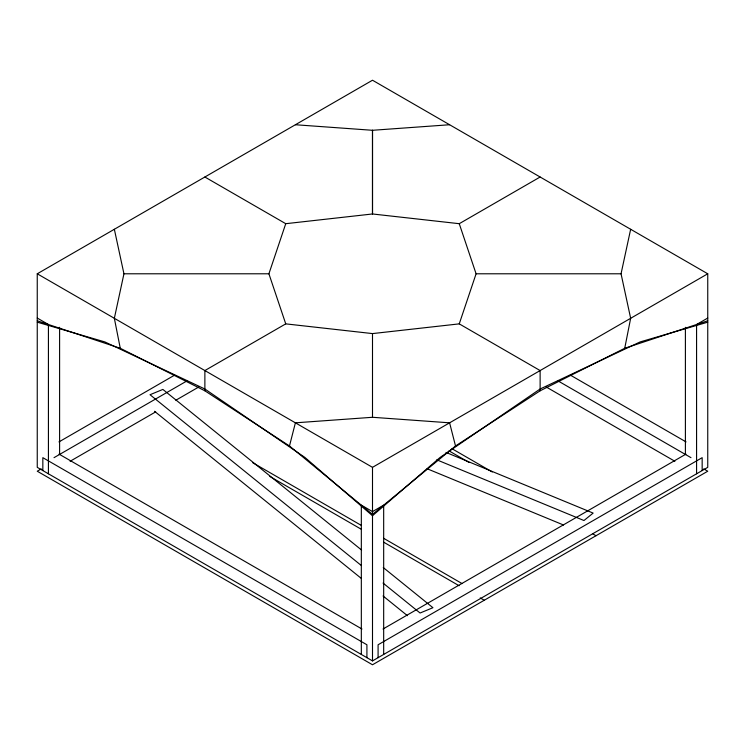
<?xml version="1.0" encoding="UTF-8"?>
<svg xmlns="http://www.w3.org/2000/svg" width="745" height="745" viewBox="0 0 745 745"><rect width="100%" height="100%" fill="white"/><g stroke="black" fill="none" stroke-linecap="round" stroke-linejoin="round"><path stroke-width="1.12" d="M37.25 320.806L120.271 348.278L204.875 390.799L289.479 445.976L372.5 514.357L455.521 445.976L540.125 390.799L624.729 348.278L630.652 318.301L621.051 273.788L630.652 229.274M114.348 229.274L123.949 273.788L114.348 318.301L120.271 348.278M289.479 445.976L295.402 422.825L372.5 417.284L449.598 422.825L455.521 445.976M540.125 390.799L540.125 370.563L459.255 323.87L372.5 333.592L285.745 323.87L268.908 273.788L285.745 223.696L372.5 213.973L459.255 223.696L540.125 177.012M459.255 323.87L476.092 273.788L459.255 223.696M37.25 273.788L372.5 80.227L707.75 273.788L707.75 467.348L372.5 660.899L37.25 467.348L37.25 273.788L372.5 467.339L707.75 273.788M58.939 441.915L174.684 375.098M54.013 457.663L186.865 380.965M285.745 323.87L204.875 370.563L204.875 390.799M41.273 468.894L37.25 471.213L372.5 664.773L707.75 471.213L703.727 468.894M70.114 461.276L155.668 411.883M175.792 400.261L198.943 386.897M707.75 318.05L696.575 324.503L696.575 473.792M383.014 629.022L685.959 454.115M624.729 348.278L707.75 320.806M707.75 322.175L640.123 341.927L540.125 389.002L440.127 457.402L372.5 515.726L304.873 457.402L204.875 389.002L104.877 341.927L37.25 322.175M449.598 124.741L372.5 130.291L295.402 124.741M123.949 273.788L268.908 273.788M476.092 273.788L621.051 273.788M445.985 452.411L593.141 513.091L583.959 520.522L436.803 459.833M427.136 468.754L563.546 525.011M570.316 375.098L686.061 441.915M204.875 177.012L285.745 223.696M558.135 380.965L690.988 457.663M546.057 386.897L674.886 461.276M452.038 448.741L492.305 471.995M449.012 450.874L469.145 462.496M592.983 533.988L596 535.73M37.25 318.05L48.425 324.503L48.425 473.792M252.695 462.692L361.427 525.467M383.573 538.253L462.105 583.596M269.811 476.446L361.427 529.341M383.573 542.127L459.078 585.719M480.227 597.928L484.25 600.246M59.041 454.115L361.986 629.022M361.586 550.034L162.876 389.421L150.024 394.72L361.372 565.557M383.265 567.55L432.938 607.706L420.087 613.014L383.051 583.074M154.532 411.277L361.372 578.465M383.051 595.981L407.44 615.696M702.163 470.57L702.163 457.663L378.088 644.77L378.088 657.677M685.4 327.306L685.4 454.608M383.675 654.445L383.675 505.147L372.5 511.601L361.325 505.147L361.325 654.445M372.5 333.592L372.5 417.284M372.5 467.339L372.5 660.899M366.913 657.677L366.913 644.77L42.837 457.663L42.837 470.57M59.6 327.306L59.6 454.608M372.5 130.291L372.5 213.983L372.5 130.291"/></g></svg>
